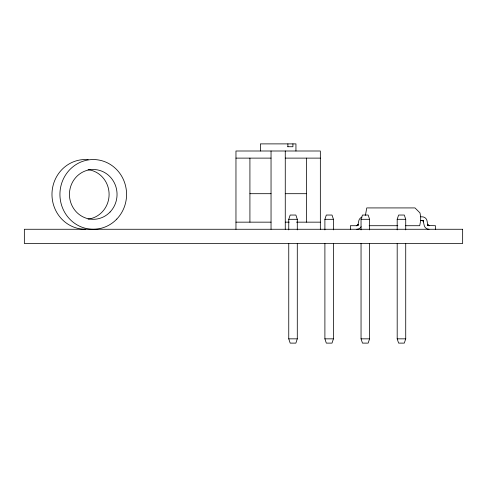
<?xml version="1.0" encoding="UTF-8"?>
<svg xmlns="http://www.w3.org/2000/svg" width="487" height="487" viewBox="0 0 487 487"><rect width="100%" height="100%" fill="white"/><g stroke="black" fill="none" stroke-linecap="round" stroke-linejoin="round"><path stroke-width="0.73" d="M365.433 215.333L366.741 207.925L414.997 207.925L419.983 212.904L420.671 216.818L420.671 220.374L419.727 225.712L405.379 225.712M288.754 229.901L288.754 219.308L290.179 215.041L295.871 215.041L297.289 219.308L297.289 229.901M324.896 229.901L324.896 219.308L326.32 215.041L332.012 215.041L333.437 219.308L333.437 229.901M297.289 243.518L297.289 338.842L295.871 343.116L290.179 343.116L288.754 338.842L288.754 243.518M361.044 229.901L361.044 219.308L362.468 215.041L368.16 215.041L369.584 219.308L369.584 229.901M333.437 243.518L333.437 338.842L332.012 343.116L326.32 343.116L324.896 338.842L324.896 243.518M397.191 229.901L397.191 219.308L398.616 215.041L404.307 215.041L405.726 219.308L405.726 229.901M369.584 243.518L369.584 338.842L368.16 343.116L362.468 343.116L361.044 338.842L361.044 243.518M405.726 243.518L405.726 338.842L404.307 343.116L398.616 343.116L397.191 338.842L397.191 243.518M358.237 224.288A1.479 1.479 0 0 1 356.569 225.712L357.945 225.128L358.761 221.013A4.98 4.98 0 0 1 361.957 217.123M357.945 225.128L356.569 225.712L357.72 225.371L358.201 224.513A1.424 1.424 0 0 1 356.794 225.712L350.372 225.712L350.372 229.267M287.72 146.733L292.918 146.733L292.918 143.884M235.964 158.117L271.04 158.117M285.266 158.117L320.343 158.117M249.916 193.692L271.04 193.692M285.266 193.692L306.39 193.692M420.671 216.818L422.162 216.818A4.98 4.98 0 0 1 427.081 221.013L427.641 224.513L428.396 225.554L435.469 225.712L435.469 229.267M288.754 219.308L297.289 219.308M324.896 219.308L333.437 219.308M361.044 219.308L369.584 219.308M397.191 219.308L405.726 219.308M420.671 220.374L423.203 220.83L424.128 225.073A4.98 4.98 0 0 0 429.041 229.267M235.964 222.157L271.04 222.157M285.266 222.157L289.223 222.157M296.461 222.157L320.343 222.157M369.134 225.712L397.83 225.712M288.754 338.842L297.289 338.842M324.896 338.842L333.437 338.842M361.044 338.842L369.584 338.842M397.191 338.842L405.726 338.842M421.931 220.374L422.807 220.532L423.599 221.798L423.081 220.714L422.162 220.374L423.313 220.958M429.041 225.712L428.122 225.371L427.604 224.288A1.479 1.479 0 0 0 429.272 225.712L428.396 225.554L427.641 224.513M428 225.256L427.604 224.288L427.896 225.128M423.203 220.83L423.599 221.798M320.343 229.267L320.343 151L235.964 151L235.964 229.267M306.39 158.117L306.39 222.157M295.944 151L295.944 143.884L260.368 143.884L260.368 151M287.884 143.884L287.884 146.733M285.266 151L285.266 229.267M271.04 151L271.04 229.267M249.916 158.117L249.916 222.157M361.141 226.729A4.98 4.98 0 0 1 356.794 229.267M88.062 169.671A24.904 23.802 -90 0 1 109.1 194.404A24.904 23.802 -90 0 1 88.062 219.138M85.298 229.267A34.863 33.323 -90 0 1 52.006 192.889A34.863 33.323 -90 0 1 88.196 159.669M462.65 229.267L24.35 229.267L24.35 243.5L462.65 243.5L462.65 229.267M110.08 212.015A24.904 23.802 -90 0 0 99.409 170.353A24.904 23.802 -90 0 0 70.256 200.851A24.904 23.802 -90 0 0 110.08 212.015M116.813 219.059A34.863 33.323 -90 0 0 101.874 160.728A34.863 33.323 -90 0 0 61.064 203.426A34.863 33.323 -90 0 0 116.813 219.059"/></g></svg>
